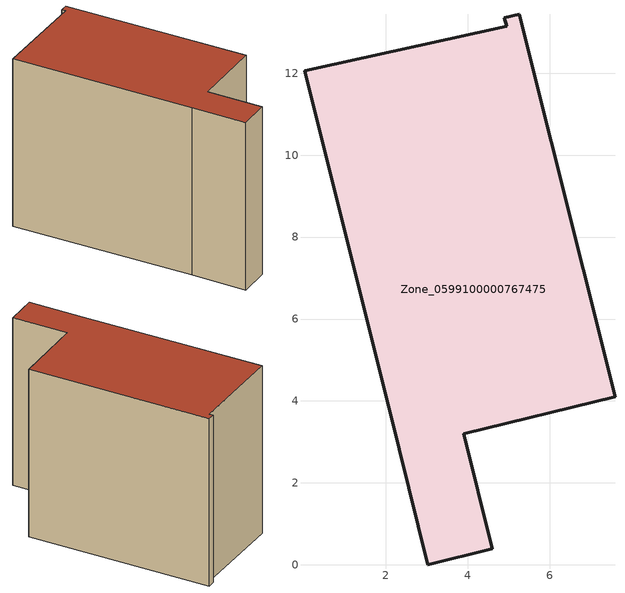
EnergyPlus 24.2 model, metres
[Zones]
Zone_0599100000767475
 floor ground (C_G): 7.6,4.11 3.91,3.2 4.6,0.39 3.02,0 2.33,2.82 0.02,12.05 4.96,13.15 4.9,13.35 5.26,13.44 z0
 wall outside (C_F): 2.33,2.82 3.02,0 4.6,0.39 3.91,3.2 7.6,4.11 5.26,13.44 4.9,13.35 4.96,13.15 0.02,12.05 2.33,2.82 z0:9.19
 roof outside (C_R): 4.96,13.15 0.02,12.05 2.33,2.82 3.02,0 4.6,0.39 3.91,3.2 7.6,4.11 5.26,13.44 4.9,13.35 z9.19
[BUILDING]
Pand.0599100000767475: North Axis=0; Terrain=City; Loads Convergence Tolerance Value=0.04; Temperature Convergence Tolerance Value=0.4; Solar Distribution=FullExterior; Maximum Number of Warmup Days=25; Minimum Number of Warmup Days=1
[Site:Location]
Rotterdam.The.Hague.AP_ZH_NLD Design_Conditions: Latitude=51.96; Longitude=4.45; Time Zone=1; Elevation=-4.5
[SITE:GROUNDTEMPERATURE:BUILDINGSURFACE]
18, 18, 18, 18, 18, 18, 18, 18, 18, 18, 18, 18
[MATERIAL] Thermal Absorptance=0.9; Solar Absorptance=0.7; Visible Absorptance=0.7
Name | Roughness | Thickness | Conductivity | Density | Specific Heat
G.TI.2006-2014 | MediumSmooth | 0.15 | 0.06 | 540 | 1210
F.TI.2006-2014 | Rough | 0.3 | 0.12 | 1920 | 840
R.TI.2006-2014 | MediumRough | 0.2 | 0.08 | 1500 | 1000
[CONSTRUCTION]
C_G: G.TI.2006-2014
C_F: F.TI.2006-2014
C_R: R.TI.2006-2014
[ZONE]
Zone_0599100000767475: Type=1; Multiplier=1; Ceiling Height=Autocalculate; Volume=Autocalculate; Floor Area=autocalculate; Part of Total Floor Area=Yes
[ZONEINFILTRATION:DESIGNFLOWRATE]
Infil_Zone_0599100000767475: Zone or ZoneList or Space or SpaceList=Zone_0599100000767475; Schedule=AlwaysOn; Design Flow Rate Calculation Method=Flow/Area; Flow Rate per Floor Area=0.0015; Constant Term Coefficient=1; Temperature Term Coefficient=0; Velocity Term Coefficient=0; Velocity Squared Term Coefficient=0
[HVACTEMPLATE:ZONE:IDEALLOADSAIRSYSTEM]
Zone_0599100000767475: Maximum Heating Supply Air Temperature=50; Minimum Cooling Supply Air Temperature=13; Maximum Heating Supply Air Humidity Ratio=0.0156; Minimum Cooling Supply Air Humidity Ratio=0.0077; Heating Limit=NoLimit; Cooling Limit=NoLimit; Dehumidification Control Type=ConstantSensibleHeatRatio; Cooling Sensible Heat Ratio=0.7; Dehumidification Setpoint=60; Humidification Control Type=None; Humidification Setpoint=30; Outdoor Air Method=None; Outdoor Air Flow Rate per Person=0.00944; Outdoor Air Flow Rate per Zone Floor Area=0; Outdoor Air Flow Rate per Zone=0; Demand Controlled Ventilation Type=None; Outdoor Air Economizer Type=NoEconomizer; Heat Recovery Type=None; Sensible Heat Recovery Effectiveness=0.7; Latent Heat Recovery Effectiveness=0.65
[ZONECONTROL:THERMOSTAT]
ThermostatControl_Zone_0599100000767475: Zone or ZoneList=Zone_0599100000767475; Control Type Schedule=DualSetpointControlType; Control 1=Thermostat_Zone_0599100000767475; Temperature Difference Between Cutout And Setpoint=0
[THERMOSTATSETPOINT:DUALSETPOINT]
Thermostat_Zone_0599100000767475: Heating Setpoint Temperature Schedule=HeatingSetpoint_Zone_0599100000767475; Cooling Setpoint Temperature Schedule=CoolingSetpoint_Zone_0599100000767475
[SCHEDULE:COMPACT]
HeatingSetpoint_Zone_0599100000767475: Through: 12/31, For: AllDays, Until: 24:00, 21
CoolingSetpoint_Zone_0599100000767475: Through: 12/31, For: AllDays, Until: 24:00, 24
DualSetpointControlType: Through: 12/31, For: AllDays, Until: 24:00, 4
AlwaysOn: Through: 12/31, For: AllDays, Until: 24:00, 1
